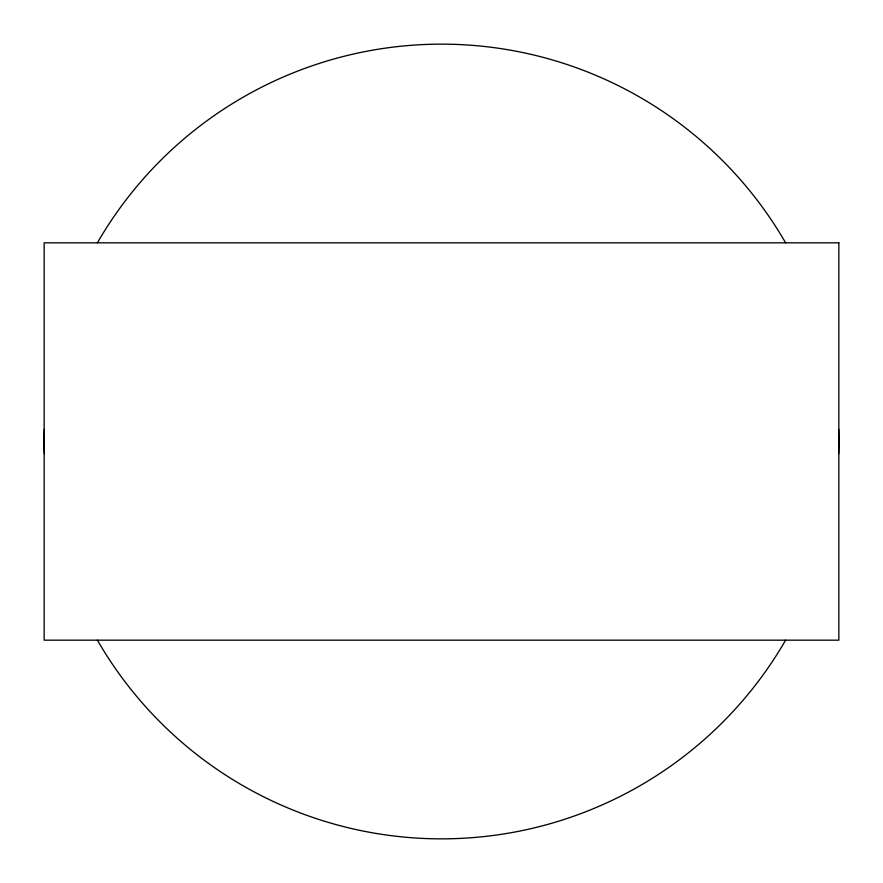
<?xml version="1.0" encoding="UTF-8"?>
<svg xmlns="http://www.w3.org/2000/svg" width="883" height="883" viewBox="0 0 883 883"><rect width="100%" height="100%" fill="white"/><g stroke="black" fill="none" stroke-linecap="round" stroke-linejoin="round"><path stroke-width="1.32" d="M838.662 429.348A397.35 397.35 0 0 1 838.662 453.652M785.616 640.175A397.35 397.35 0 0 1 97.384 640.175M44.338 453.652A397.35 397.35 0 0 1 44.338 429.348M97.384 242.825A397.35 397.35 0 0 1 785.616 242.825M838.85 242.825L44.15 242.825L44.15 640.175L838.85 640.175L838.85 242.825"/></g></svg>
